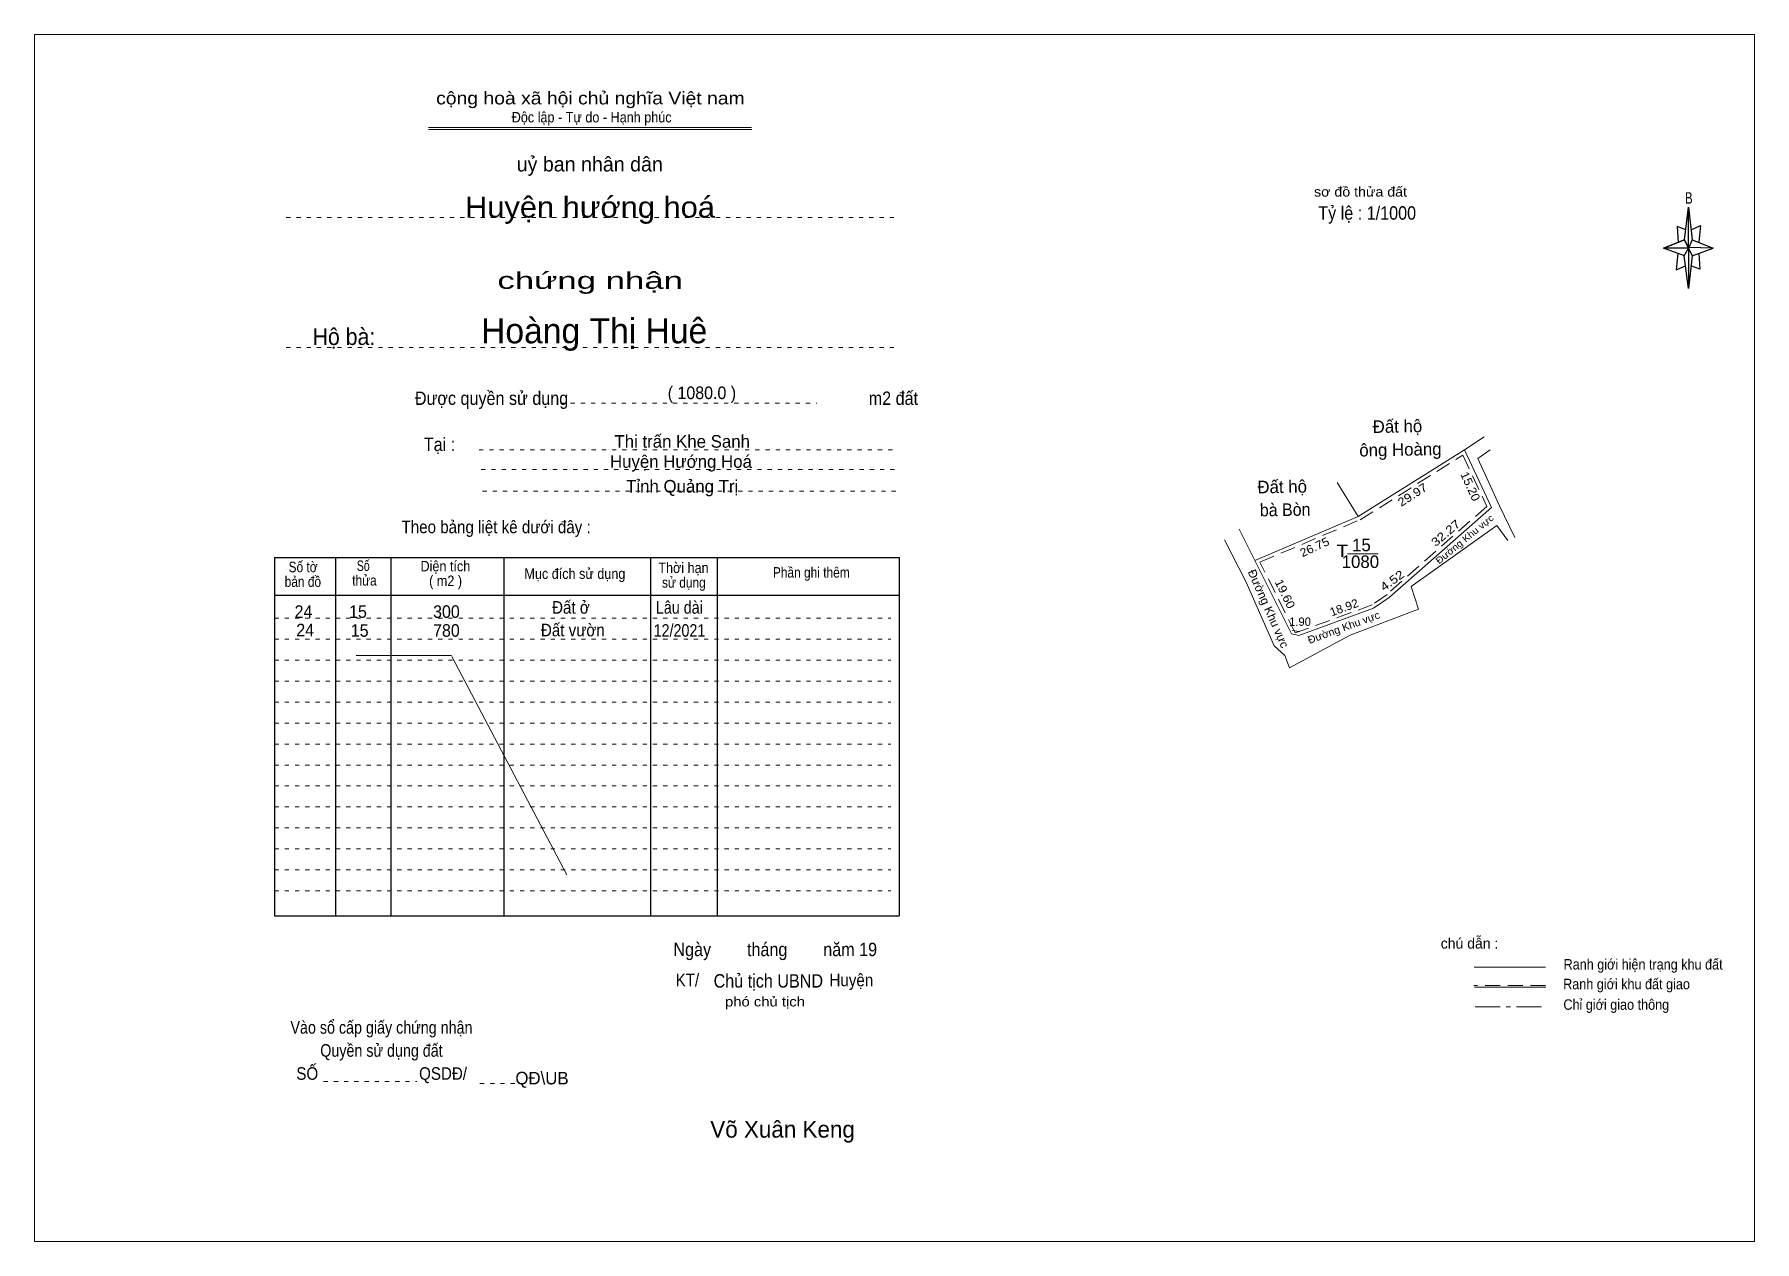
# Model space of a CAD drawing. Header units: centimetres. Extents: x -0.5 to 40.5, y 0 to 28.8.
import ezdxf
from ezdxf.enums import TextEntityAlignment as Align

# ---------------------------------------------------------------- set-up
doc = ezdxf.new("R2010")
doc.units = ezdxf.units.CM
doc.header["$LTSCALE"] = 0.12
for name, pattern in [('DOT_DASHED', [7.7, 5, -1.2, 0.3, -1.2]), ('DOTTED', [1.5, 0.3, -1.2]), ('MEDIUM_DASHED', [4.5, 3, -1.5])]:
    doc.linetypes.add(name, pattern=pattern)
for name, color, linetype, lineweight in [('1', 7, 'DOTTED', 13), ('4', 7, 'Continuous', 13), ('50', 7, 'Continuous', 25)]:
    doc.layers.add(name, color=color, linetype=linetype, lineweight=lineweight)
doc.layers.add('34', color=7, linetype='Continuous')
doc.layers.add('51', color=7, linetype='Continuous')

msp = doc.modelspace()

# ---------------------------------------------------------------- linework, layer by layer
at = {"layer": '1', "linetype": 'Continuous'}
for p, q in [((8.91, 26.55), (16.62, 26.55)), ((8.91, 26.5), (16.63, 26.5))]:
    msp.add_line(p, q, dxfattribs=at)
at = {"layer": '1'}
for p, q in [((5.52, 24.4), (20.02, 24.4)), ((5.52, 21.3), (20.02, 21.3)), ((12.06, 19.97), (18.18, 19.97)), ((10.12, 18.86), (20.06, 18.86)), ((10.17, 18.39), (20.11, 18.39)), ((10.2, 17.87), (20.14, 17.87)), ((5.24, 14.84), (19.94, 14.84)), ((5.24, 14.34), (19.94, 14.34)), ((5.24, 13.84), (19.94, 13.84)), ((5.24, 13.34), (19.94, 13.34)), ((5.24, 12.84), (19.94, 12.84)), ((5.24, 12.34), (19.94, 12.34)), ((5.24, 11.84), (19.94, 11.84)), ((5.24, 11.34), (19.94, 11.34)), ((5.24, 10.84), (19.94, 10.84)), ((5.24, 10.34), (19.94, 10.34)), ((5.24, 9.84), (19.94, 9.84)), ((5.24, 9.34), (19.94, 9.34)), ((5.24, 8.84), (19.94, 8.84)), ((5.24, 8.34), (19.94, 8.34)), ((6.41, 3.79), (8.63, 3.79)), ((10.14, 3.74), (11.2, 3.74))]:
    msp.add_line(p, q, dxfattribs=at)
at = {"layer": '1', "linetype": 'Continuous', "lineweight": 25}
for p, q in [((5.24, 16.29), (20.14, 16.29)), ((5.24, 16.29), (5.24, 7.74)), ((6.69, 16.29), (6.69, 7.74)), ((8.01, 16.29), (8.01, 7.74)), ((10.71, 16.29), (10.71, 7.74)), ((14.21, 16.29), (14.21, 7.74)), ((15.8, 16.29), (15.8, 7.74)), ((20.14, 16.29), (20.14, 7.74)), ((5.24, 15.39), (20.14, 15.39)), ((5.24, 7.74), (20.14, 7.74))]:
    msp.add_line(p, q, dxfattribs=at)
at = {"layer": '1', "linetype": 'Continuous'}
msp.add_lwpolyline([(-0.49, -0.03), (40.55, -0.03), (40.55, 28.77), (-0.49, 28.77)], close=True, dxfattribs=at)
at = {"layer": '4'}
for p, q in [((34.1, 19.17), (33.63, 18.86)), ((31.09, 17.27), (30.59, 18.08)), ((28.63, 16.22), (28.25, 16.97)), ((28.42, 15.7), (27.9, 16.71)), ((30.84, 16.38), (31.57, 16.38)), ((32.53, 15.06), (30.9, 14.44))]:
    msp.add_line(p, q, dxfattribs=at)
at = {"layer": '4', "linetype": 'MEDIUM_DASHED'}
for p, q in [((31.78, 15.41), (31.41, 15.15)), ((31.43, 15.16), (29.59, 14.49)), ((29.7, 14.52), (29.52, 14.56))]:
    msp.add_line(p, q, dxfattribs=at)
at = {"layer": '4'}
msp.add_lwpolyline([(29.5, 14.47), (28.63, 16.22), (31.09, 17.27), (33.63, 18.86), (34.27, 17.48), (31.83, 15.34), (31.46, 15.08), (29.68, 14.43)], close=True, dxfattribs=at)
at = {"layer": '4', "linetype": 'MEDIUM_DASHED'}
for points in [[(31.14, 17.19), (33.59, 18.73), (34.16, 17.51), (31.77, 15.41)], [(29.59, 14.49), (28.75, 16.18), (31.13, 17.19)]]:
    msp.add_lwpolyline(points, dxfattribs=at)
at = {"layer": '4'}
for points in [[(34.83, 16.77), (34.46, 17.52), (33.95, 18.65), (34.24, 18.86)], [(32.53, 15.06), (32.36, 15.6), (34.4, 17.05), (34.66, 16.7)], [(28.42, 15.7), (29.09, 14.18), (29.34, 13.95)], [(29.5, 14.47), (29.68, 14.43), (31.46, 15.08), (31.83, 15.34)], [(30.9, 14.44), (29.45, 13.66), (29.34, 13.95)]]:
    msp.add_lwpolyline(points, dxfattribs=at)
at = {"layer": '50'}
for p, q in [((38.88, 23.87), (38.97, 24.65)), ((39.06, 23.87), (39.56, 23.67)), ((38.88, 23.49), (38.38, 23.67)), ((39.06, 23.49), (38.97, 22.71)), ((39.22, 23.55), (39.24, 23.17)), ((39.24, 23.17), (39.03, 23.25))]:
    msp.add_line(p, q, dxfattribs=at)
at = {"layer": '50', "lineweight": 13}
for p, q in [((7.19, 13.95), (9.46, 13.95)), ((9.47, 13.93), (12.21, 8.72)), ((35.56, 6.52), (33.86, 6.52)), ((35.57, 6.04), (33.87, 6.04))]:
    msp.add_line(p, q, dxfattribs=at)
at = {"layer": '50', "linetype": 'MEDIUM_DASHED', "lineweight": 13}
msp.add_line((35.56, 6.08), (33.85, 6.08), dxfattribs=at)
at = {"layer": '50', "linetype": 'DOT_DASHED', "lineweight": 13}
msp.add_line((33.88, 5.57), (35.59, 5.57), dxfattribs=at)
at = {"layer": '50'}
for points in [[(38.97, 24.65), (39.06, 23.87), (38.97, 23.67)], [(38.97, 23.67), (38.38, 23.67), (38.88, 23.87), (39.06, 23.49), (39.56, 23.67), (38.97, 23.69)], [(38.97, 23.67), (38.97, 22.71), (38.87, 23.49)]]:
    msp.add_lwpolyline(points, close=True, dxfattribs=at)
for points in [[(38.97, 23.67), (38.88, 23.87), (38.38, 23.67)], [(38.91, 24.11), (38.7, 24.19), (38.73, 23.81)], [(39.04, 24.11), (39.26, 24.21), (39.22, 23.81)], [(38.72, 23.55), (38.68, 23.15), (38.9, 23.25)], [(38.97, 23.67), (39.06, 23.49), (39.56, 23.67)]]:
    msp.add_lwpolyline(points, dxfattribs=at)

# ---------------------------------------------------------------- texts
at = {"layer": '1'}
for s, height, width, p in [('cộng hoà xã hội chủ nghĩa Việt nam', 0.3, 1.15, (12.775, 27.1)), ('Độc lập - Tự do - Hạnh phúc', 0.25, 0.9, (12.805, 26.67)), ('chứng nhận', 0.4, 1.55, (12.77, 22.7)), ('Được quyền sử dụng                                                                   m2 đất', 0.32, 0.9, (14.59, 19.93)), ('Tại :', 0.32, 0.9, (9.175, 18.83)), ('Theo bảng liệt kê dưới đây :', 0.3, 0.9, (10.525, 16.87)), ('Số tờ', 0.25, 0.85, (5.92, 15.94)), ('Số ', 0.25, 0.75, (7.39, 15.97)), ('Diện tích', 0.25, 0.9, (9.315, 15.96)), ('Mục đích sử dụng', 0.25, 0.9, (12.405, 15.78)), ('Thời hạn', 0.25, 0.9, (14.995, 15.92)), ('Phần ghi thêm', 0.25, 0.85, (18.045, 15.81)), ('bản đồ', 0.25, 0.85, (5.915, 15.59)), ('thửa', 0.25, 0.85, (7.385, 15.62)), ('( m2 )', 0.25, 0.9, (9.32, 15.61)), ('sử dụng', 0.25, 0.85, (15.005, 15.57)), ('Ngày        tháng        năm 19', 0.32, 0.9, (17.185, 6.78)), ('Chủ tịch UBND', 0.32, 0.9, (17.02, 6.03)), ('Vào sổ cấp giấy chứng nhận', 0.3, 0.85, (7.79, 4.93)), ('Quyền sử dụng đất', 0.3, 0.85, (7.79, 4.38)), ('SỐ                        QSDĐ/', 0.3, 0.9, (7.795, 3.83))]:
    msp.add_text(s, height=height, dxfattribs=dict(at, width=width)).set_placement(p, align=Align.CENTER)
msp.add_text('uỷ ban nhân dân', height=0.35, dxfattribs=at).set_placement((12.76, 25.5), align=Align.CENTER)
at = {"layer": '34'}
for s, height, width, p in [('Huyện hướng hoá', 0.5, 1.1, (12.765, 24.4)), ('Hộ bà:', 0.4, 0.95, (6.895, 21.36)), ('( 1080.0 )', 0.3, 0.95, (15.435, 20.07)), ('24', 0.3, 0.95, (5.93, 14.85)), ('15', 0.3, 0.95, (7.23, 14.85)), ('300', 0.3, 0.95, (9.34, 14.85)), ('24', 0.3, 0.95, (5.97, 14.41)), ('15', 0.3, 0.95, (7.27, 14.4)), ('780', 0.3, 0.95, (9.34, 14.4))]:
    msp.add_text(s, height=height, dxfattribs=dict(at, width=width)).set_placement(p, align=Align.CENTER)
for s, height, p in [('Hoàng Thị Huê', 0.6, (12.865, 21.4)), ('Thị trấn Khe Sanh', 0.3, (14.965, 18.91)), ('Huyện Hướng Hoá', 0.3, (14.935, 18.43)), ('Tỉnh Quảng Trị', 0.3, (14.965, 17.84))]:
    msp.add_text(s, height=height, dxfattribs=at).set_placement(p, align=Align.CENTER)
at = {"layer": '4'}
for s, p in [('Đất hộ ', (32.0874, 19.2711)), ('ông Hoàng', (32.1024, 18.7168)), ('Đất hộ ', (29.3374, 17.8311))]:
    msp.add_text(s, height=0.3, rotation=1, dxfattribs=at).set_placement(p, align=Align.CENTER)
for s, height, rotation, width, p in [('29.97', 0.2, 32.741, 1.15, (32.4409, 17.7028)), ('15.20', 0.2, 294.574, 1.1, (33.677, 17.9466)), ('bà Bòn', 0.3, 1, 0.95, (29.3524, 17.2807)), ('Đường Khu vực', 0.1619, 39.405, 1.1, (33.6836, 16.6641)), ('32.27', 0.1999, 40.312, 1.2, (33.2453, 16.7976)), ('26.75', 0.2, 24.741, 1.1, (30.0932, 16.4481)), ('Đường Khu vực', 0.1999, 293.787, 1.05, (28.8589, 15.0303)), ('19.60', 0.2, 296.047, 1.1, (29.2567, 15.3789)), ('4.52', 0.1999, 36.009, 1.2, (31.9613, 15.6599)), ('18.92', 0.2, 20.063, 1.05, (30.7907, 15.0044)), ('Đường Khu vực', 0.1798, 20.061, 1.05, (30.7792, 14.5382))]:
    msp.add_text(s, height=height, rotation=rotation, dxfattribs=dict(at, width=width)).set_placement(p, align=Align.CENTER)
at = {"layer": '4', "width": 1.1}
msp.add_text('T', height=0.3, dxfattribs=at).set_placement((30.715, 16.3), align=Align.CENTER)
at = {"layer": '4'}
for s, height, p in [('15', 0.3, (31.17, 16.44)), ('1080', 0.3, (31.145, 16.04)), ('1.90', 0.2, (29.705, 14.66))]:
    msp.add_text(s, height=height, dxfattribs=at).set_placement(p, align=Align.CENTER)
at = {"layer": '50'}
for s, height, width, p in [('sơ đồ thửa đất ', 0.23, 1.1, (31.195, 24.9)), ('B', 0.2756, 0.75, (38.98, 24.73)), ('Đất ở ', 0.3, 0.9, (12.36, 14.95)), ('Lâu dài ', 0.3, 0.85, (14.945, 14.95)), ('Đất vườn', 0.3, 0.9, (12.355, 14.41)), ('12/2021', 0.3, 0.85, (14.9, 14.4)), ('Ranh giới hiện trạng khu đất', 0.25, 0.9, (37.89, 6.46)), ('KT/                               Huyện ', 0.3, 0.9, (17.215, 6.06)), ('Ranh giới khu đất giao', 0.25, 0.9, (37.495, 5.99)), ('phó chủ tịch', 0.23, 1.15, (16.94, 5.58)), ('Chỉ giới giao thông', 0.25, 0.9, (37.25, 5.5))]:
    msp.add_text(s, height=height, dxfattribs=dict(at, width=width)).set_placement(p, align=Align.CENTER)
for s, height, p in [('chú dẫn :', 0.25, (33.75, 6.96)), ('QĐ\\UB', 0.3, (11.62, 3.72)), ('Võ Xuân Keng', 0.4, (17.36, 2.45))]:
    msp.add_text(s, height=height, dxfattribs=at).set_placement(p, align=Align.CENTER)
at = {"layer": '51', "width": 0.9}
msp.add_text('Tỷ lệ : 1/1000', height=0.32, dxfattribs=at).set_placement((30.14, 24.35))

doc.saveas('drawing.dxf')
